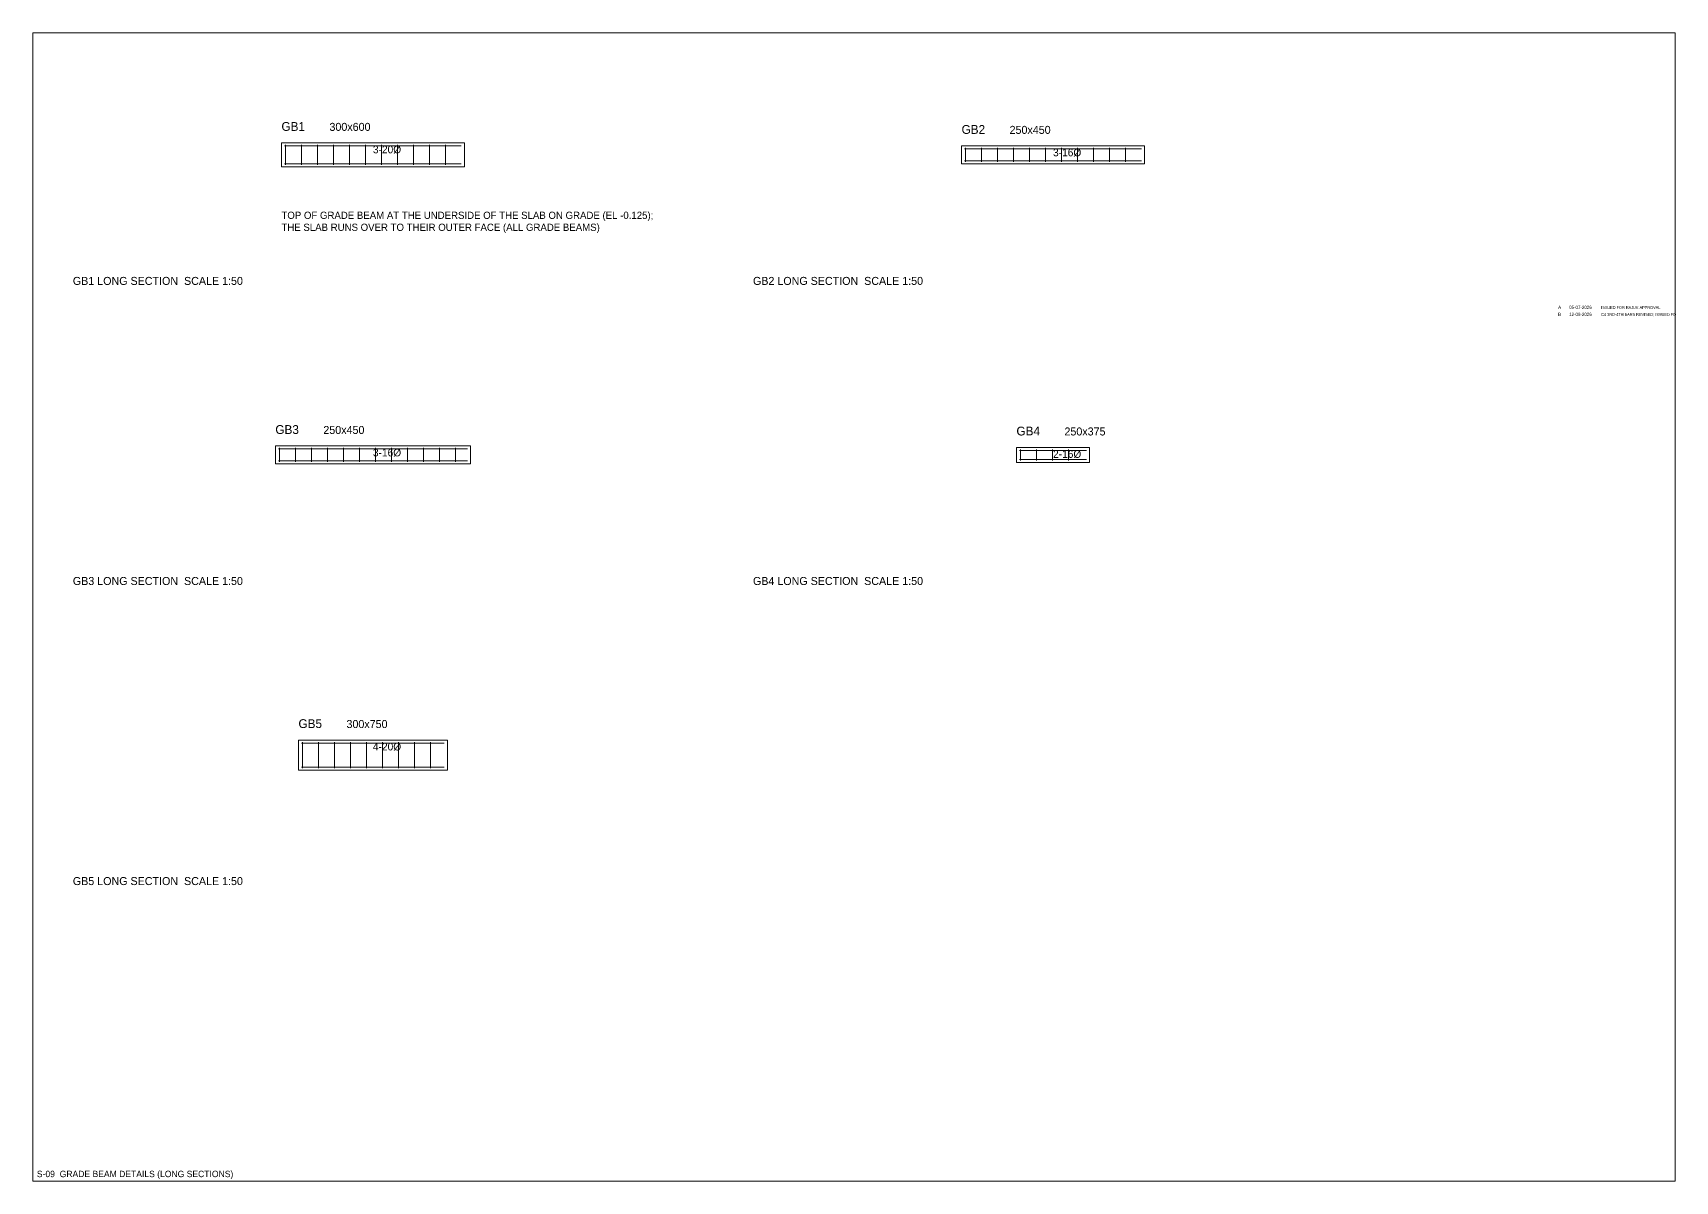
# Model space of a CAD drawing. Extents: x 1000 to 741800, y -207200 to 58400.
# Drawn here: x 95100 to 177200, y -68400 to -11000 of the extents above; entities that cross this region are included whole.
import ezdxf

# ---------------------------------------------------------------- set-up
doc = ezdxf.new("R2010")
doc.units = 0
for name, color, linetype, lineweight, plot in [('Beam Line', 4, 'Continuous', 0, False), ('Rod-1', 6, 'Continuous', 0, False), ('Rod-2', 2, 'Continuous', 0, False), ('Rod-Stirrup', 3, 'Continuous', 0, False), ('Sheet', 7, 'Continuous', 0, False), ('Text-1', 7, 'Continuous', 0, False), ('Text-2', 7, 'Continuous', 0, False), ('TITLE', 7, 'Continuous', 0, False)]:
    doc.layers.add(name, color=color, linetype=linetype, lineweight=lineweight, plot=plot)

msp = doc.modelspace()

# ---------------------------------------------------------------- linework, layer by layer
at = {"layer": 'Beam Line'}
for points in [[(107528, -17700), (116672, -17700), (116672, -16500), (107528, -16500)], [(141528, -17550), (150672, -17550), (150672, -16650), (141528, -16650)], [(107223, -32550), (116977, -32550), (116977, -31650), (107223, -31650)], [(144271, -32475), (147929, -32475), (147929, -31725), (144271, -31725)], [(108379, -47850), (115821, -47850), (115821, -46350), (108379, -46350)]]:
    msp.add_lwpolyline(points, close=True, dxfattribs=at)
at = {"layer": 'Rod-1'}
for p, q in [((107680, -17548), (116520, -17548)), ((141680, -17398), (150520, -17398)), ((107375, -32398), (116825, -32398)), ((144423, -32323), (147777, -32323)), ((108531, -47698), (115669, -47698))]:
    msp.add_line(p, q, dxfattribs=at)
at = {"layer": 'Rod-2'}
for p, q in [((107680, -16652), (116520, -16652)), ((141680, -16802), (150520, -16802)), ((107375, -31802), (116825, -31802)), ((144423, -31877), (147777, -31877)), ((108531, -46502), (115669, -46502))]:
    msp.add_line(p, q, dxfattribs=at)
at = {"layer": 'Rod-Stirrup'}
for p, q in [((107728, -17600), (107728, -16600)), ((108528, -17600), (108528, -16600)), ((109328, -17600), (109328, -16600)), ((110128, -17600), (110128, -16600)), ((110928, -17600), (110928, -16600)), ((111728, -17600), (111728, -16600)), ((112528, -17600), (112528, -16600)), ((113328, -17600), (113328, -16600)), ((114128, -17600), (114128, -16600)), ((114928, -17600), (114928, -16600)), ((115728, -17600), (115728, -16600)), ((141728, -17450), (141728, -16750)), ((142528, -17450), (142528, -16750)), ((143328, -17450), (143328, -16750)), ((144128, -17450), (144128, -16750)), ((144928, -17450), (144928, -16750)), ((145728, -17450), (145728, -16750)), ((146528, -17450), (146528, -16750)), ((147328, -17450), (147328, -16750)), ((148128, -17450), (148128, -16750)), ((148928, -17450), (148928, -16750)), ((149728, -17450), (149728, -16750)), ((107423, -32450), (107423, -31750)), ((108223, -32450), (108223, -31750)), ((109023, -32450), (109023, -31750)), ((109823, -32450), (109823, -31750)), ((110623, -32450), (110623, -31750)), ((111423, -32450), (111423, -31750)), ((112223, -32450), (112223, -31750)), ((113023, -32450), (113023, -31750)), ((113823, -32450), (113823, -31750)), ((114623, -32450), (114623, -31750)), ((115423, -32450), (115423, -31750)), ((116223, -32450), (116223, -31750)), ((144471, -32375), (144471, -31825)), ((145271, -32375), (145271, -31825)), ((146071, -32375), (146071, -31825)), ((146871, -32375), (146871, -31825)), ((108579, -47750), (108579, -46450)), ((109379, -47750), (109379, -46450)), ((110179, -47750), (110179, -46450)), ((110979, -47750), (110979, -46450)), ((111779, -47750), (111779, -46450)), ((112579, -47750), (112579, -46450)), ((113379, -47750), (113379, -46450)), ((114179, -47750), (114179, -46450)), ((114979, -47750), (114979, -46450))]:
    msp.add_line(p, q, dxfattribs=at)
at = {"layer": 'Sheet'}
msp.add_lwpolyline([(95100, -68400), (177200, -68400), (177200, -11000), (95100, -11000)], close=True, dxfattribs=at)

# ---------------------------------------------------------------- texts
for s, height, p in [('GB1 LONG SECTION  SCALE 1:50', 400, (97100, -23600)), ('GB2 LONG SECTION  SCALE 1:50', 400, (131100, -23600)), ('GB3 LONG SECTION  SCALE 1:50', 400, (97100, -38600)), ('GB4 LONG SECTION  SCALE 1:50', 400, (131100, -38600)), ('GB5 LONG SECTION  SCALE 1:50', 400, (97100, -53600)), ('S-09  GRADE BEAM DETAILS (LONG SECTIONS)', 320, (95300, -68200))]:
    msp.add_text(s, height=height, dxfattribs=at).set_placement(p)
at = {"layer": 'Text-1'}
for s, height, p in [('GB1', 440, (107528, -15900)), ('300x600', 400, (109928, -15900)), ('GB2', 440, (141528, -16050)), ('250x450', 400, (143928, -16050)), ('GB3', 440, (107223, -31050)), ('250x450', 400, (109623, -31050)), ('GB4', 440, (144271, -31125)), ('250x375', 400, (146671, -31125)), ('GB5', 440, (108379, -45750)), ('300x750', 400, (110779, -45750))]:
    msp.add_text(s, height=height, dxfattribs=at).set_placement(p)
at = {"layer": 'Text-2'}
for s, height, p in [('3-20%%C', 380, (112100, -17020)), ('3-16%%C', 380, (146100, -17170)), ('TOP OF GRADE BEAM AT THE UNDERSIDE OF THE SLAB ON GRADE (EL -0.125);', 360, (107528, -20300)), ('THE SLAB RUNS OVER TO THEIR OUTER FACE (ALL GRADE BEAMS)', 360, (107528, -20900)), ('3-16%%C', 380, (112100, -32170)), ('2-16%%C', 380, (146100, -32245)), ('4-20%%C', 380, (112100, -46870))]:
    msp.add_text(s, height=height, dxfattribs=at).set_placement(p)
at = {"layer": 'TITLE'}
for s, height, p in [('A', 160, (171350, -24800)), ('B', 160, (171350, -25150)), ('05-07-2026', 160, (171900, -24800)), ('12-08-2026', 160, (171900, -25150)), ('C4 3RD-4TH BARS REVISED; ISSUED FO', 140, (173500, -25150)), ('ISSUED FOR RAJUK APPROVAL', 140, (173500, -24800))]:
    msp.add_text(s, height=height, dxfattribs=at).set_placement(p)

doc.saveas('drawing.dxf')
